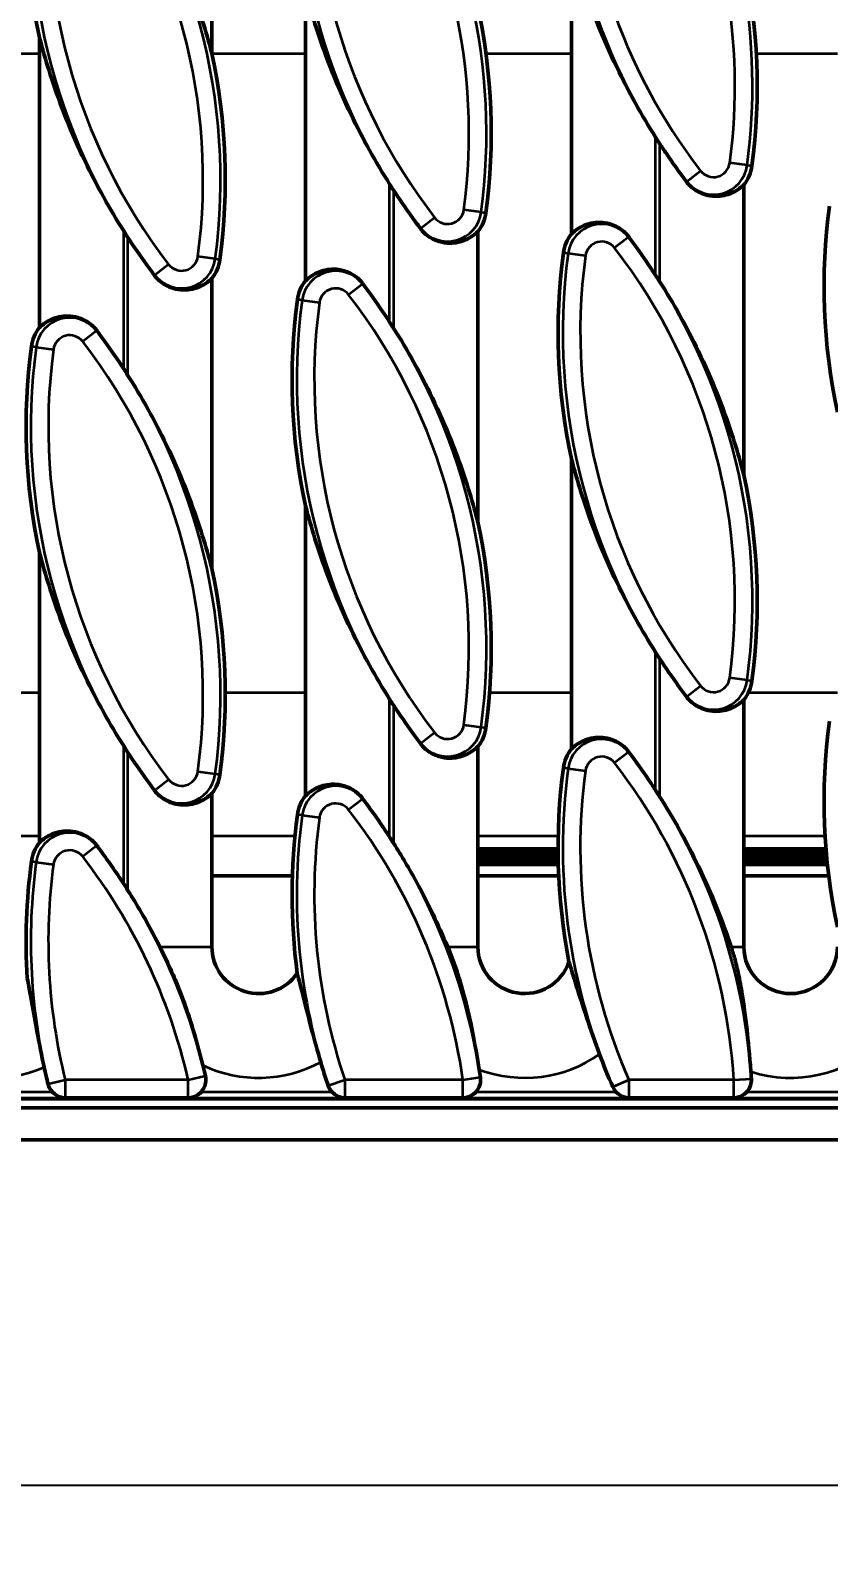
# Model space of a CAD drawing. Header units: millimetres. Extents: x 0 to 1485, y 0 to 1050.
# Drawn here: x 918.3 to 986.6, y 407.5 to 536.8 of the extents above; entities that cross this region are included whole.
import ezdxf

# ---------------------------------------------------------------- set-up
doc = ezdxf.new("R2010")
doc.units = ezdxf.units.MM
doc.header["$LTSCALE"] = 2.5
for name, color, linetype, lineweight in [('Bemaßung (ISO)', 7, 'Continuous', 25), ('Sichtbar (ISO)', 7, 'Continuous', 50), ('Sichtbar schmal (ISO)', 7, 'Continuous', 35)]:
    doc.layers.add(name, color=color, linetype=linetype, lineweight=lineweight)
doc.styles.add('TXT 3_5', font='isocpeur.ttf')
doc.dimstyles.new('Anrin Standard (DIN)', dxfattribs={"dimscale": 2.5, "dimtxt": 3.5, "dimasz": 2.5, "dimexe": 2, "dimexo": 0, "dimgap": 0.8, "dimtad": 1, "dimrnd": 1e-08, "dimtxsty": 'TXT 3_5', "dimcen": 0.09, "dimdle": 10, "dimclrd": 256, "dimclre": 256, "dimclrt": 256, "dimadec": 0, "dimazin": 2, "dimtfac": 0.714286, "dimtmove": 0, "dimatfit": 3, "dimfxl": 1, "dimtolj": 1, "dimlwd": -1, "dimlwe": -1, "dimarcsym": 0})

# ---------------------------------------------------------------- blocks, each defined once
blk = doc.blocks.new('*D26')
at = {"layer": 'Bemaßung (ISO)', "transparency": 16777216}
for p, q in [((642.4, 507.45), (642.4, 407.45)), ((1142.4, 507.45), (1142.4, 407.45)), ((648.65, 412.45), (1136.15, 412.45))]:
    blk.add_line(p, q, dxfattribs=at)
for points in [[(648.65, 413.5), (648.65, 411.41), (642.4, 412.45)], [(1136.15, 413.5), (1136.15, 411.41), (1142.4, 412.45)]]:
    blk.add_solid(points, dxfattribs=at)
at = {"layer": 'Defpoints', "color": 0, "transparency": 16777216}
for p in [(642.4, 507.45), (1142.4, 507.45), (1142.4, 412.45)]:
    blk.add_point(p, dxfattribs=at)
at = {"layer": 'Bemaßung (ISO)', "transparency": 16777216, "insert": (884.09, 423.2), "char_height": 8.75, "attachment_point": 1, "style": 'TXT 3_5'}
blk.add_mtext('\\A1;500', dxfattribs=at)

msp = doc.modelspace()

# ---------------------------------------------------------------- linework, layer by layer
at = {"layer": 'Sichtbar (ISO)'}
for p, q in [((933.86, 556.061), (933.86, 534.771)), ((964.587, 519.355), (964.587, 544.139)), ((941.86, 515.355), (941.86, 540.139)), ((919.132, 511.355), (919.132, 536.139)), ((979.314, 523.554), (979.314, 498.771)), ((956.587, 519.554), (956.587, 494.771)), ((933.86, 515.554), (933.86, 490.771)), ((964.587, 475.355), (964.587, 500.139)), ((941.86, 471.355), (941.86, 496.139)), ((919.132, 467.355), (919.132, 492.139)), ((979.314, 479.554), (979.314, 458.455)), ((956.587, 475.554), (956.587, 458.455)), ((933.86, 471.554), (933.86, 458.455)), ((956.587, 466.823), (963.442, 466.823)), ((979.314, 466.823), (986.333, 466.823)), ((963.443, 466.542), (956.587, 466.542)), ((956.587, 466.474), (963.444, 466.474)), ((963.447, 466.193), (956.587, 466.193)), ((956.587, 466.126), (963.448, 466.126)), ((963.453, 465.845), (956.587, 465.845)), ((956.587, 465.777), (963.454, 465.777)), ((963.461, 465.496), (956.587, 465.496)), ((986.356, 466.542), (979.314, 466.542)), ((979.314, 466.474), (986.362, 466.474)), ((986.387, 466.193), (979.314, 466.193)), ((979.314, 466.126), (986.393, 466.126)), ((986.42, 465.845), (979.314, 465.845)), ((979.314, 465.777), (986.427, 465.777)), ((986.456, 465.496), (979.314, 465.496)), ((940.74, 464.519), (933.86, 464.519)), ((963.498, 464.519), (956.587, 464.519)), ((986.569, 464.519), (979.314, 464.519)), ((893.166, 445.455), (1391.644, 445.455)), ((1394.905, 444.705), (389.905, 444.705)), ((389.905, 441.955), (1394.905, 441.955))]:
    msp.add_line(p, q, dxfattribs=at)
for centre, radius, start, end in [((969.263, 546.914), 51.275, 172.3504, 192.13108), ((929.184, 531.995), 51.275, 352.3504, 12.13108), ((906.456, 527.995), 51.275, 352.3504, 12.13108), ((883.729, 523.995), 51.275, 352.3504, 12.13108), ((1014.717, 554.914), 50.882, 212.45081, 213.15705), ((976.732, 525.609), 3.3, 321.48132, 352.3504), ((991.99, 550.914), 50.882, 212.45081, 213.15705), ((954.005, 521.609), 3.3, 321.48132, 352.3504), ((1037.444, 514.914), 51.275, 172.3504, 192.13108), ((969.263, 546.914), 50.882, 212.45081, 213.15705), ((967.169, 517.3), 3.3, 141.48132, 172.3504), ((1014.717, 510.914), 51.275, 172.3504, 192.13108), ((931.278, 517.609), 3.3, 321.48132, 352.3504), ((944.441, 513.3), 3.3, 141.48132, 172.3504), ((929.184, 487.995), 50.882, 32.45081, 33.15705), ((991.99, 506.914), 51.275, 172.3504, 192.13108), ((921.714, 509.3), 3.3, 141.48132, 172.3504), ((906.456, 483.995), 50.882, 32.45081, 33.15705), ((969.263, 502.914), 51.275, 172.3504, 192.13108), ((883.729, 479.995), 50.882, 32.45081, 33.15705), ((929.184, 487.995), 51.275, 352.3504, 12.13108), ((906.456, 483.995), 51.275, 352.3504, 12.13108), ((883.729, 479.995), 51.275, 352.3504, 12.13108), ((1014.717, 510.914), 50.882, 212.45081, 213.15705), ((976.732, 481.609), 3.3, 321.48132, 352.3504), ((991.99, 506.914), 50.882, 212.45081, 213.15705), ((954.005, 477.609), 3.3, 321.48132, 352.3504), ((1037.444, 470.914), 51.275, 172.3504, 192.13108), ((969.263, 502.914), 50.882, 212.45081, 213.15705), ((967.169, 473.3), 3.3, 141.48132, 172.3504), ((1014.717, 466.914), 51.275, 172.3504, 190.95201), ((931.278, 473.609), 3.3, 321.48132, 352.3504), ((944.441, 469.3), 3.3, 141.48132, 172.3504), ((929.184, 443.995), 50.882, 32.45081, 33.15705), ((991.99, 462.914), 51.275, 172.3504, 187.53433), ((921.714, 465.3), 3.3, 141.48132, 172.3504), ((906.456, 439.995), 50.882, 32.45081, 33.15705), ((969.263, 458.914), 51.275, 172.3504, 183.5312), ((883.729, 435.995), 50.882, 32.45081, 33.15705), ((937.86, 458.455), 4, 180, 325.52962), ((960.587, 458.455), 4, 180, 341.30193), ((983.314, 458.455), 4, 180, 0), ((1014.717, 466.914), 50.882, 200.28477, 203.67799), ((969.263, 458.914), 50.882, 192.20043, 193.86361), ((883.729, 435.995), 50.882, 12.97035, 14.02459), ((991.99, 462.914), 50.882, 196.3419, 198.69944), ((906.456, 439.995), 50.882, 8.24779, 8.99767), ((929.184, 443.995), 50.882, 3.58115, 4.27317)]:
    msp.add_arc(centre, radius, start, end, dxfattribs=at)
for points, knots in [([(926.666, 551.297), (927.846, 549.442), (928.987, 547.411), (931.145, 542.941), (932.109, 540.486), (933.115, 537.402), (933.396, 536.469), (933.721, 535.292), (933.791, 535.029), (933.86, 534.771)], [5.6103516, 5.6103516, 5.6103516, 5.6103516, 6.2568517, 6.2568517, 7.0090993, 7.0090993, 7.2966076, 7.2966076, 7.3803187, 7.3803187, 7.3803187, 7.3803187]), ([(971.781, 527.612), (970.601, 529.468), (969.459, 531.499), (967.301, 535.969), (966.338, 538.424), (965.331, 541.507), (965.05, 542.441), (964.726, 543.617), (964.655, 543.88), (964.587, 544.139)], [5.6103516, 5.6103516, 5.6103516, 5.6103516, 6.2568517, 6.2568517, 7.0090993, 7.0090993, 7.2966076, 7.2966076, 7.3803187, 7.3803187, 7.3803187, 7.3803187]), ([(949.053, 523.612), (947.873, 525.468), (946.732, 527.499), (944.574, 531.969), (943.61, 534.424), (942.604, 537.507), (942.323, 538.441), (941.998, 539.617), (941.928, 539.88), (941.86, 540.139)], [5.6103516, 5.6103516, 5.6103516, 5.6103516, 6.2568517, 6.2568517, 7.0090993, 7.0090993, 7.2966076, 7.2966076, 7.3803187, 7.3803187, 7.3803187, 7.3803187]), ([(926.326, 519.612), (925.146, 521.468), (924.004, 523.499), (921.847, 527.969), (920.883, 530.424), (919.876, 533.507), (919.596, 534.441), (919.271, 535.617), (919.2, 535.88), (919.132, 536.139)], [5.6103516, 5.6103516, 5.6103516, 5.6103516, 6.2568517, 6.2568517, 7.0090993, 7.0090993, 7.2966076, 7.2966076, 7.3803187, 7.3803187, 7.3803187, 7.3803187]), ([(974.408, 523.816), (973.811, 524.616), (973.231, 525.431), (972.504, 526.503), (972.312, 526.792), (972.12, 527.085)], [1.27448474, 1.27448474, 1.27448474, 1.27448474, 1.56019182, 1.56019182, 1.66317732, 1.66317732, 1.66317732, 1.66317732]), ([(979.314, 523.554), (979.202, 523.445), (979.078, 523.339), (978.621, 523.002), (978.238, 522.802), (977.344, 522.562), (976.835, 522.514), (975.939, 522.709), (975.604, 522.832), (974.983, 523.204), (974.697, 523.454), (974.452, 523.758), (974.43, 523.787), (974.408, 523.816)], [1.26254133, 1.26254133, 1.26254133, 1.26254133, 1.35158407, 1.35158407, 1.56210439, 1.56210439, 1.77262471, 1.77262471, 1.88114821, 1.88114821, 1.9896717, 1.9896717, 2.0005996, 2.0005996, 2.0005996, 2.0005996]), ([(951.681, 519.816), (951.406, 520.184), (951.137, 520.552), (950.375, 521.617), (949.878, 522.342), (949.393, 523.085)], [1.26984556, 1.26984556, 1.26984556, 1.26984556, 1.40395852, 1.40395852, 1.66501418, 1.66501418, 1.66501418, 1.66501418]), ([(956.587, 519.554), (956.474, 519.445), (956.35, 519.339), (955.894, 519.002), (955.511, 518.802), (954.616, 518.562), (954.107, 518.514), (953.211, 518.709), (952.877, 518.832), (952.256, 519.204), (951.97, 519.454), (951.725, 519.758), (951.702, 519.787), (951.681, 519.816)], [1.26254133, 1.26254133, 1.26254133, 1.26254133, 1.35158407, 1.35158407, 1.56210439, 1.56210439, 1.77262471, 1.77262471, 1.88114821, 1.88114821, 1.9896717, 1.9896717, 2.0005996, 2.0005996, 2.0005996, 2.0005996]), ([(964.587, 519.355), (964.699, 519.464), (964.823, 519.571), (965.28, 519.907), (965.663, 520.107), (966.557, 520.347), (967.066, 520.396), (967.962, 520.2), (968.297, 520.077), (968.918, 519.706), (969.204, 519.456), (969.449, 519.151), (969.471, 519.123), (969.493, 519.093)], [1.26254133, 1.26254133, 1.26254133, 1.26254133, 1.35158407, 1.35158407, 1.56210439, 1.56210439, 1.77262471, 1.77262471, 1.88114821, 1.88114821, 1.9896717, 1.9896717, 2.0005996, 2.0005996, 2.0005996, 2.0005996]), ([(928.953, 515.816), (928.724, 516.123), (928.499, 516.43), (927.734, 517.492), (927.193, 518.278), (926.666, 519.085)], [1.26948341, 1.26948341, 1.26948341, 1.26948341, 1.38189288, 1.38189288, 1.66495593, 1.66495593, 1.66495593, 1.66495593]), ([(969.493, 519.093), (969.722, 518.786), (969.947, 518.48), (970.712, 517.418), (971.253, 516.632), (971.781, 515.824)], [1.26948341, 1.26948341, 1.26948341, 1.26948341, 1.38189288, 1.38189288, 1.66495593, 1.66495593, 1.66495593, 1.66495593]), ([(941.86, 515.355), (941.972, 515.464), (942.096, 515.571), (942.553, 515.907), (942.936, 516.107), (943.83, 516.347), (944.339, 516.396), (945.235, 516.2), (945.569, 516.077), (946.191, 515.706), (946.477, 515.456), (946.722, 515.151), (946.744, 515.123), (946.766, 515.093)], [1.26254133, 1.26254133, 1.26254133, 1.26254133, 1.35158407, 1.35158407, 1.56210439, 1.56210439, 1.77262471, 1.77262471, 1.88114821, 1.88114821, 1.9896717, 1.9896717, 2.0005996, 2.0005996, 2.0005996, 2.0005996]), ([(933.86, 515.554), (933.747, 515.445), (933.623, 515.339), (933.167, 515.002), (932.783, 514.802), (931.889, 514.562), (931.38, 514.514), (930.484, 514.709), (930.15, 514.832), (929.528, 515.204), (929.242, 515.454), (928.997, 515.758), (928.975, 515.787), (928.953, 515.816)], [1.26254133, 1.26254133, 1.26254133, 1.26254133, 1.35158407, 1.35158407, 1.56210439, 1.56210439, 1.77262471, 1.77262471, 1.88114821, 1.88114821, 1.9896717, 1.9896717, 2.0005996, 2.0005996, 2.0005996, 2.0005996]), ([(946.766, 515.093), (946.995, 514.786), (947.22, 514.48), (947.985, 513.418), (948.526, 512.632), (949.053, 511.824)], [1.26948341, 1.26948341, 1.26948341, 1.26948341, 1.38189288, 1.38189288, 1.66495593, 1.66495593, 1.66495593, 1.66495593]), ([(972.12, 515.297), (973.3, 513.442), (974.442, 511.411), (976.6, 506.941), (977.563, 504.486), (978.57, 501.402), (978.851, 500.469), (979.175, 499.292), (979.246, 499.029), (979.314, 498.771)], [5.6103516, 5.6103516, 5.6103516, 5.6103516, 6.2568517, 6.2568517, 7.0090993, 7.0090993, 7.2966076, 7.2966076, 7.3803187, 7.3803187, 7.3803187, 7.3803187]), ([(919.132, 511.355), (919.245, 511.464), (919.369, 511.571), (919.825, 511.907), (920.208, 512.107), (921.103, 512.347), (921.612, 512.396), (922.508, 512.2), (922.842, 512.077), (923.463, 511.706), (923.75, 511.456), (923.995, 511.151), (924.017, 511.123), (924.038, 511.093)], [1.26254133, 1.26254133, 1.26254133, 1.26254133, 1.35158407, 1.35158407, 1.56210439, 1.56210439, 1.77262471, 1.77262471, 1.88114821, 1.88114821, 1.9896717, 1.9896717, 2.0005996, 2.0005996, 2.0005996, 2.0005996]), ([(924.038, 511.093), (924.268, 510.786), (924.493, 510.48), (925.257, 509.418), (925.799, 508.632), (926.326, 507.824)], [1.26948341, 1.26948341, 1.26948341, 1.26948341, 1.38189288, 1.38189288, 1.66495593, 1.66495593, 1.66495593, 1.66495593]), ([(949.393, 511.297), (950.573, 509.442), (951.715, 507.411), (953.872, 502.941), (954.836, 500.486), (955.843, 497.402), (956.123, 496.469), (956.448, 495.292), (956.519, 495.029), (956.587, 494.771)], [5.6103516, 5.6103516, 5.6103516, 5.6103516, 6.2568517, 6.2568517, 7.0090993, 7.0090993, 7.2966076, 7.2966076, 7.3803187, 7.3803187, 7.3803187, 7.3803187]), ([(926.666, 507.297), (927.846, 505.442), (928.987, 503.411), (931.145, 498.941), (932.109, 496.486), (933.115, 493.402), (933.396, 492.469), (933.721, 491.292), (933.791, 491.029), (933.86, 490.771)], [5.6103516, 5.6103516, 5.6103516, 5.6103516, 6.2568517, 6.2568517, 7.0090993, 7.0090993, 7.2966076, 7.2966076, 7.3803187, 7.3803187, 7.3803187, 7.3803187]), ([(971.781, 483.612), (970.601, 485.468), (969.459, 487.499), (967.301, 491.969), (966.338, 494.424), (965.331, 497.507), (965.05, 498.441), (964.726, 499.617), (964.655, 499.88), (964.587, 500.139)], [5.6103516, 5.6103516, 5.6103516, 5.6103516, 6.2568517, 6.2568517, 7.0090993, 7.0090993, 7.2966076, 7.2966076, 7.3803187, 7.3803187, 7.3803187, 7.3803187]), ([(949.053, 479.612), (947.873, 481.468), (946.732, 483.499), (944.574, 487.969), (943.61, 490.424), (942.604, 493.507), (942.323, 494.441), (941.998, 495.617), (941.928, 495.88), (941.86, 496.139)], [5.6103516, 5.6103516, 5.6103516, 5.6103516, 6.2568517, 6.2568517, 7.0090993, 7.0090993, 7.2966076, 7.2966076, 7.3803187, 7.3803187, 7.3803187, 7.3803187]), ([(926.326, 475.612), (925.146, 477.468), (924.004, 479.499), (921.847, 483.969), (920.883, 486.424), (919.876, 489.507), (919.596, 490.441), (919.271, 491.617), (919.2, 491.88), (919.132, 492.139)], [5.6103516, 5.6103516, 5.6103516, 5.6103516, 6.2568517, 6.2568517, 7.0090993, 7.0090993, 7.2966076, 7.2966076, 7.3803187, 7.3803187, 7.3803187, 7.3803187]), ([(974.408, 479.816), (974.178, 480.123), (973.954, 480.43), (973.189, 481.492), (972.648, 482.278), (972.12, 483.085)], [1.26948341, 1.26948341, 1.26948341, 1.26948341, 1.38189288, 1.38189288, 1.66495593, 1.66495593, 1.66495593, 1.66495593]), ([(979.314, 479.554), (979.202, 479.445), (979.078, 479.339), (978.621, 479.002), (978.238, 478.802), (977.344, 478.562), (976.835, 478.514), (975.939, 478.709), (975.604, 478.832), (974.983, 479.204), (974.697, 479.454), (974.452, 479.758), (974.43, 479.787), (974.408, 479.816)], [1.26254133, 1.26254133, 1.26254133, 1.26254133, 1.35158407, 1.35158407, 1.56210439, 1.56210439, 1.77262471, 1.77262471, 1.88114821, 1.88114821, 1.9896717, 1.9896717, 2.0005996, 2.0005996, 2.0005996, 2.0005996]), ([(951.681, 475.816), (951.451, 476.123), (951.227, 476.43), (950.462, 477.492), (949.92, 478.278), (949.393, 479.085)], [1.26948341, 1.26948341, 1.26948341, 1.26948341, 1.38189288, 1.38189288, 1.66495593, 1.66495593, 1.66495593, 1.66495593]), ([(964.587, 475.355), (964.699, 475.464), (964.823, 475.571), (965.28, 475.907), (965.663, 476.107), (966.557, 476.347), (967.066, 476.396), (967.962, 476.2), (968.297, 476.077), (968.918, 475.706), (969.204, 475.456), (969.449, 475.151), (969.471, 475.123), (969.493, 475.093)], [1.26254133, 1.26254133, 1.26254133, 1.26254133, 1.35158407, 1.35158407, 1.56210439, 1.56210439, 1.77262471, 1.77262471, 1.88114821, 1.88114821, 1.9896717, 1.9896717, 2.0005996, 2.0005996, 2.0005996, 2.0005996]), ([(928.953, 471.816), (928.724, 472.123), (928.499, 472.43), (927.734, 473.492), (927.193, 474.278), (926.666, 475.085)], [1.26948341, 1.26948341, 1.26948341, 1.26948341, 1.38189288, 1.38189288, 1.66495593, 1.66495593, 1.66495593, 1.66495593]), ([(956.587, 475.554), (956.474, 475.445), (956.35, 475.339), (955.894, 475.002), (955.511, 474.802), (954.616, 474.562), (954.107, 474.514), (953.211, 474.709), (952.877, 474.832), (952.256, 475.204), (951.97, 475.454), (951.725, 475.758), (951.702, 475.787), (951.681, 475.816)], [1.26254133, 1.26254133, 1.26254133, 1.26254133, 1.35158407, 1.35158407, 1.56210439, 1.56210439, 1.77262471, 1.77262471, 1.88114821, 1.88114821, 1.9896717, 1.9896717, 2.0005996, 2.0005996, 2.0005996, 2.0005996]), ([(969.493, 475.093), (970.09, 474.294), (970.67, 473.478), (971.396, 472.407), (971.589, 472.118), (971.781, 471.824)], [1.27448474, 1.27448474, 1.27448474, 1.27448474, 1.56019182, 1.56019182, 1.66317732, 1.66317732, 1.66317732, 1.66317732]), ([(941.86, 471.355), (941.972, 471.464), (942.096, 471.571), (942.553, 471.907), (942.936, 472.107), (943.83, 472.347), (944.339, 472.396), (945.235, 472.2), (945.569, 472.077), (946.191, 471.706), (946.477, 471.456), (946.722, 471.151), (946.744, 471.123), (946.766, 471.093)], [1.26254133, 1.26254133, 1.26254133, 1.26254133, 1.35158407, 1.35158407, 1.56210439, 1.56210439, 1.77262471, 1.77262471, 1.88114821, 1.88114821, 1.9896717, 1.9896717, 2.0005996, 2.0005996, 2.0005996, 2.0005996]), ([(933.86, 471.554), (933.747, 471.445), (933.623, 471.339), (933.167, 471.002), (932.783, 470.802), (931.889, 470.562), (931.38, 470.514), (930.484, 470.709), (930.15, 470.832), (929.528, 471.204), (929.242, 471.454), (928.997, 471.758), (928.975, 471.787), (928.953, 471.816)], [1.26254133, 1.26254133, 1.26254133, 1.26254133, 1.35158407, 1.35158407, 1.56210439, 1.56210439, 1.77262471, 1.77262471, 1.88114821, 1.88114821, 1.9896717, 1.9896717, 2.0005996, 2.0005996, 2.0005996, 2.0005996]), ([(946.766, 471.093), (947.363, 470.294), (947.943, 469.478), (948.669, 468.407), (948.862, 468.118), (949.053, 467.824)], [1.27448474, 1.27448474, 1.27448474, 1.27448474, 1.56019182, 1.56019182, 1.66317732, 1.66317732, 1.66317732, 1.66317732]), ([(972.12, 471.297), (973.3, 469.442), (974.442, 467.411), (976.565, 463.012), (977.506, 460.632), (978.226, 458.455)], [5.6103516, 5.6103516, 5.6103516, 5.6103516, 6.2568517, 6.2568517, 6.9867003, 6.9867003, 6.9867003, 6.9867003]), ([(919.132, 467.355), (919.245, 467.464), (919.369, 467.571), (919.825, 467.907), (920.208, 468.107), (921.103, 468.347), (921.612, 468.396), (922.508, 468.2), (922.842, 468.077), (923.463, 467.706), (923.75, 467.456), (923.995, 467.151), (924.017, 467.123), (924.038, 467.093)], [1.26254133, 1.26254133, 1.26254133, 1.26254133, 1.35158407, 1.35158407, 1.56210439, 1.56210439, 1.77262471, 1.77262471, 1.88114821, 1.88114821, 1.9896717, 1.9896717, 2.0005996, 2.0005996, 2.0005996, 2.0005996]), ([(924.038, 467.093), (924.104, 467.005), (924.169, 466.918), (924.943, 465.872), (925.646, 464.866), (926.326, 463.824)], [4.70509338, 4.70509338, 4.70509338, 4.70509338, 4.73806998, 4.73806998, 5.10043249, 5.10043249, 5.10043249, 5.10043249]), ([(949.393, 467.297), (950.085, 466.208), (950.751, 465.085), (952.349, 462.163), (953.226, 460.333), (953.993, 458.495), (954.001, 458.475), (954.009, 458.455)], [5.60277031, 5.60277031, 5.60277031, 5.60277031, 5.98489791, 5.98489791, 6.57787842, 6.57787842, 6.58442363, 6.58442363, 6.58442363, 6.58442363]), ([(926.666, 463.297), (926.806, 463.077), (926.945, 462.854), (927.916, 461.283), (928.707, 459.881), (929.434, 458.455)], [5.03864005, 5.03864005, 5.03864005, 5.03864005, 5.11437863, 5.11437863, 5.57081052, 5.57081052, 5.57081052, 5.57081052]), ([(929.434, 458.455), (929.666, 457.999), (929.893, 457.536), (930.326, 456.608), (930.527, 456.156), (930.972, 455.097), (931.194, 454.53), (931.675, 453.21), (931.916, 452.486), (932.498, 450.605), (932.802, 449.497), (933.094, 448.326)], [-1.0967353, -1.0967353, -1.0967353, -1.0967353, -0.939935, -0.939935, -0.7868994, -0.7868994, -0.5950796, -0.5950796, -0.3619917, -0.3619917, 0, 0, 0, 0]), ([(954.009, 458.455), (954.172, 458.062), (954.331, 457.662), (954.636, 456.843), (954.775, 456.443), (955.088, 455.475), (955.247, 454.932), (955.603, 453.601), (955.791, 452.808), (956.218, 450.811), (956.474, 449.456), (956.712, 447.953)], [-1.4881035, -1.4881035, -1.4881035, -1.4881035, -1.2813332, -1.2813332, -1.0763852, -1.0763852, -0.8051279, -0.8051279, -0.4564709, -0.4564709, 0, 0, 0, 0]), ([(978.226, 458.455), (978.352, 458.073), (978.463, 457.709), (978.678, 456.924), (978.775, 456.525), (978.978, 455.571), (979.078, 455.023), (979.317, 453.529), (979.455, 452.523), (979.695, 450.418), (979.819, 449.197), (979.924, 447.787)], [-2.0490869, -2.0490869, -2.0490869, -2.0490869, -1.7382254, -1.7382254, -1.3968069, -1.3968069, -0.9794545, -0.9794545, -0.4241433, -0.4241433, 0, 0, 0, 0]), ([(966.991, 449.274), (966.593, 450.351), (966.22, 451.417), (965.55, 453.417), (965.261, 454.324), (964.744, 455.971), (964.54, 456.634), (964.376, 457.172)], [-0.80774557, -0.80774557, -0.80774557, -0.80774557, -0.53189105, -0.53189105, -0.26378547, -0.26378547, 0, 0, 0, 0]), ([(919.53, 448.161), (919.315, 449.156), (919.117, 450.143), (918.764, 452.008), (918.611, 452.873), (918.315, 454.55), (918.189, 455.262), (918.085, 455.756)], [-0.79741451, -0.79741451, -0.79741451, -0.79741451, -0.54464264, -0.54464264, -0.29485297, -0.29485297, 0, 0, 0, 0]), ([(943.164, 448.598), (942.887, 449.542), (942.627, 450.48), (942.153, 452.264), (941.942, 453.097), (941.498, 454.874), (941.304, 455.659), (941.157, 456.191)], [-0.76474381, -0.76474381, -0.76474381, -0.76474381, -0.53528099, -0.53528099, -0.30840486, -0.30840486, 0, 0, 0, 0]), ([(933.313, 447.416), (933.357, 447.224), (933.363, 447.026), (933.299, 446.64), (933.23, 446.456), (933.072, 446.202), (933.008, 446.119), (932.936, 446.044)], [0, 0, 0, 0, 0.05896871, 0.05896871, 0.117341, 0.117341, 0.14875398, 0.14875398, 0.14875398, 0.14875398]), ([(920.237, 446.044), (920.151, 446.134), (920.076, 446.234), (919.947, 446.461), (919.896, 446.589), (919.863, 446.722)], [0.120677662, 0.120677662, 0.120677662, 0.120677662, 0.15798761, 0.15798761, 0.199119857, 0.199119857, 0.199119857, 0.199119857]), ([(944.132, 446.044), (944.061, 446.119), (943.997, 446.2), (943.881, 446.386), (943.831, 446.491), (943.794, 446.601)], [0.120658512, 0.120658512, 0.120658512, 0.120658512, 0.151638774, 0.151638774, 0.186443316, 0.186443316, 0.186443316, 0.186443316]), ([(956.812, 447.295), (956.84, 447.1), (956.83, 446.903), (956.735, 446.524), (956.651, 446.346), (956.497, 446.139), (956.456, 446.09), (956.412, 446.044)], [0, 0, 0, 0, 0.0588718, 0.0588718, 0.11721872, 0.11721872, 0.13637861, 0.13637861, 0.13637861, 0.13637861]), ([(979.966, 447.174), (979.978, 446.978), (979.952, 446.782), (979.826, 446.412), (979.729, 446.242), (979.585, 446.078), (979.569, 446.061), (979.553, 446.044)], [0, 0, 0, 0, 0.05879228, 0.05879228, 0.11712178, 0.11712178, 0.12417037, 0.12417037, 0.12417037, 0.12417037]), ([(920.237, 446.044), (920.309, 445.969), (920.391, 445.896), (920.601, 445.748), (920.728, 445.68), (921.001, 445.582), (921.14, 445.554), (921.279, 445.546), (921.281, 445.546), (921.283, 445.546)], [-0.13868123, -0.13868123, -0.13868123, -0.13868123, -0.09753034, -0.09753034, -0.04817146, -0.04817146, 0, 0, 0.00061299, 0.00061299, 0.00061299, 0.00061299]), ([(931.907, 445.546), (931.908, 445.546), (931.91, 445.546), (932.046, 445.554), (932.181, 445.582), (932.448, 445.679), (932.573, 445.747), (932.78, 445.895), (932.863, 445.969), (932.936, 446.044)], [-0.10536468, -0.10536468, -0.10536468, -0.10536468, -0.10490223, -0.10490223, -0.0686405, -0.0686405, -0.03144681, -0.03144681, -0.00003967, -0.00003967, -0.00003967, -0.00003967]), ([(944.132, 446.044), (944.204, 445.969), (944.287, 445.896), (944.497, 445.749), (944.624, 445.68), (944.898, 445.582), (945.037, 445.554), (945.177, 445.546), (945.179, 445.546), (945.181, 445.546)], [-0.13896503, -0.13896503, -0.13896503, -0.13896503, -0.09779056, -0.09779056, -0.04830467, -0.04830467, 0, 0, 0.00061454, 0.00061454, 0.00061454, 0.00061454]), ([(955.379, 445.546), (955.381, 445.546), (955.383, 445.546), (955.519, 445.554), (955.655, 445.582), (955.924, 445.68), (956.049, 445.747), (956.257, 445.895), (956.34, 445.969), (956.412, 446.044)], [-0.10535671, -0.10535671, -0.10535671, -0.10535671, -0.10489407, -0.10489407, -0.06859444, -0.06859444, -0.03136998, -0.03136998, -0.00003991, -0.00003991, -0.00003991, -0.00003991]), ([(968.41, 446.044), (968.482, 445.97), (968.565, 445.897), (968.775, 445.749), (968.903, 445.681), (969.178, 445.582), (969.317, 445.554), (969.458, 445.546), (969.46, 445.546), (969.461, 445.546)], [-0.13924341, -0.13924341, -0.13924341, -0.13924341, -0.09804477, -0.09804477, -0.04843493, -0.04843493, 0, 0, 0.00061607, 0.00061607, 0.00061607, 0.00061607]), ([(978.517, 445.546), (978.519, 445.546), (978.521, 445.546), (978.658, 445.554), (978.794, 445.582), (979.064, 445.68), (979.19, 445.748), (979.398, 445.895), (979.481, 445.969), (979.553, 446.044)], [-0.10535242, -0.10535242, -0.10535242, -0.10535242, -0.10488966, -0.10488966, -0.06855595, -0.06855595, -0.03130173, -0.03130173, -0.0000411, -0.0000411, -0.0000411, -0.0000411])]:
    msp.add_open_spline(points, degree=3, knots=knots, dxfattribs=at)
msp.add_open_spline([(968.41, 446.044), (968.288, 446.171), (968.19, 446.319), (968.119, 446.48)], degree=3, dxfattribs=at)
at = {"layer": 'Sichtbar schmal (ISO)'}
for p, q in [((911.132, 534.771), (919.132, 534.771)), ((933.86, 534.771), (941.86, 534.771)), ((957.282, 534.771), (964.587, 534.771)), ((980.384, 534.771), (987.314, 534.771)), ((971.781, 515.824), (971.781, 527.612)), ((972.12, 527.085), (972.12, 515.297)), ((979.601, 525.224), (978.12, 525.423)), ((979.601, 525.224), (980.003, 525.17)), ((974.44, 523.841), (974.408, 523.816)), ((974.44, 523.841), (975.623, 524.754)), ((949.053, 511.824), (949.053, 523.612)), ((949.393, 523.085), (949.393, 511.297)), ((956.874, 521.224), (955.393, 521.423)), ((956.874, 521.224), (957.276, 521.17)), ((951.713, 519.841), (951.681, 519.816)), ((951.713, 519.841), (952.896, 520.754)), ((926.326, 507.824), (926.326, 519.612)), ((926.666, 519.085), (926.666, 507.297)), ((969.461, 519.069), (968.278, 518.156)), ((969.461, 519.069), (969.493, 519.093)), ((934.147, 517.224), (932.666, 517.423)), ((934.147, 517.224), (934.548, 517.17)), ((964.3, 517.686), (963.898, 517.74)), ((965.781, 517.487), (964.3, 517.686)), ((930.169, 516.754), (928.986, 515.841)), ((928.986, 515.841), (928.953, 515.816)), ((946.734, 515.069), (945.55, 514.156)), ((946.734, 515.069), (946.766, 515.093)), ((941.572, 513.686), (941.171, 513.74)), ((941.572, 513.686), (943.053, 513.487)), ((924.006, 511.069), (922.823, 510.156)), ((924.006, 511.069), (924.038, 511.093)), ((918.845, 509.686), (918.444, 509.74)), ((918.845, 509.686), (920.326, 509.487)), ((971.781, 471.824), (971.781, 483.612)), ((972.12, 483.085), (972.12, 471.297)), ((979.601, 481.224), (978.12, 481.423)), ((979.601, 481.224), (980.003, 481.17)), ((919.132, 480.138), (912.11, 480.138)), ((941.86, 480.138), (935.004, 480.138)), ((964.587, 480.138), (957.587, 480.138)), ((974.44, 479.841), (974.408, 479.816)), ((974.44, 479.841), (975.623, 480.754)), ((987.314, 480.138), (979.686, 480.138)), ((949.053, 467.824), (949.053, 479.612)), ((949.393, 479.085), (949.393, 467.297)), ((955.393, 477.423), (956.874, 477.224)), ((956.874, 477.224), (957.276, 477.17)), ((951.713, 475.841), (951.681, 475.816)), ((951.713, 475.841), (952.896, 476.754)), ((926.326, 463.824), (926.326, 475.612)), ((926.666, 475.085), (926.666, 463.297)), ((969.461, 475.069), (968.278, 474.156)), ((969.461, 475.069), (969.493, 475.093)), ((932.666, 473.423), (934.147, 473.224)), ((964.3, 473.686), (963.898, 473.74)), ((964.3, 473.686), (965.781, 473.487)), ((928.986, 471.841), (930.169, 472.754)), ((934.147, 473.224), (934.548, 473.17)), ((928.986, 471.841), (928.953, 471.816)), ((946.734, 471.069), (945.55, 470.156)), ((946.734, 471.069), (946.766, 471.093)), ((941.572, 469.686), (941.171, 469.74)), ((941.572, 469.686), (943.053, 469.487)), ((919.132, 467.918), (911.384, 467.918)), ((924.006, 467.069), (922.823, 466.156)), ((924.006, 467.069), (924.038, 467.093)), ((940.959, 467.918), (933.86, 467.918)), ((963.452, 467.918), (956.587, 467.918)), ((986.257, 467.918), (979.314, 467.918)), ((918.845, 465.686), (918.444, 465.74)), ((918.845, 465.686), (920.326, 465.487)), ((929.434, 458.455), (933.86, 458.455)), ((954.009, 458.455), (956.587, 458.455)), ((978.226, 458.455), (979.314, 458.455)), ((931.842, 447.092), (933.298, 447.428)), ((919.872, 446.734), (921.323, 447.092)), ((921.323, 447.092), (921.323, 445.597)), ((931.842, 447.092), (921.323, 447.092)), ((931.842, 445.597), (931.842, 447.092)), ((943.802, 446.613), (945.218, 447.092)), ((945.218, 447.092), (945.218, 445.597)), ((955.32, 447.092), (945.218, 447.092)), ((955.32, 447.092), (956.799, 447.306)), ((955.32, 445.597), (955.32, 447.092)), ((968.126, 446.492), (969.495, 447.092)), ((969.495, 447.092), (969.495, 445.597)), ((978.462, 447.092), (969.495, 447.092)), ((978.462, 447.092), (979.954, 447.185)), ((978.462, 445.597), (978.462, 447.092)), ((908.084, 445.546), (921.283, 445.546)), ((920.237, 446.044), (909.11, 446.044)), ((921.323, 445.597), (931.842, 445.597)), ((931.907, 445.546), (945.181, 445.546)), ((944.132, 446.044), (932.936, 446.044)), ((945.218, 445.597), (955.32, 445.597)), ((955.379, 445.546), (969.461, 445.546)), ((968.41, 446.044), (956.412, 446.044)), ((969.495, 445.597), (978.462, 445.597)), ((978.517, 445.546), (994.165, 445.546)), ((993.112, 446.044), (979.553, 446.044))]:
    msp.add_line(p, q, dxfattribs=at)
for centre, radius, start, end in [((906.456, 527.995), 50.87, 352.3504, 33.78037), ((929.184, 531.995), 50.87, 352.3504, 28.35934), ((883.729, 523.995), 50.87, 352.3504, 37.6496), ((991.99, 550.914), 50.87, 174.73023, 217.6496), ((991.99, 550.914), 49.376, 174.73023, 217.6496), ((906.456, 527.995), 49.376, 352.3504, 33.78037), ((1014.717, 554.914), 50.87, 179.37924, 217.6496), ((1014.717, 554.914), 49.376, 179.37924, 217.6496), ((929.184, 531.995), 49.376, 352.3504, 28.35934), ((969.263, 546.914), 50.87, 172.3504, 217.6496), ((969.263, 546.914), 49.376, 172.3504, 217.6496), ((883.729, 523.995), 49.376, 352.3504, 37.6496), ((976.732, 525.609), 2.895, 217.6496, 352.3504), ((976.732, 525.609), 1.401, 217.6496, 352.3504), ((954.005, 521.609), 2.895, 217.6496, 352.3504), ((954.005, 521.609), 1.401, 217.6496, 352.3504), ((967.169, 517.3), 2.895, 37.6496, 172.3504), ((967.169, 517.3), 1.401, 37.6496, 172.3504), ((929.184, 487.995), 50.87, 352.3504, 37.6496), ((931.278, 517.609), 2.895, 217.6496, 352.3504), ((931.278, 517.609), 1.401, 217.6496, 352.3504), ((1014.717, 510.914), 50.87, 172.3504, 217.6496), ((1014.717, 510.914), 49.376, 172.3504, 217.6496), ((929.184, 487.995), 49.376, 352.3504, 37.6496), ((944.441, 513.3), 2.895, 37.6496, 172.3504), ((944.441, 513.3), 1.401, 37.6496, 172.3504), ((906.456, 483.995), 50.87, 352.3504, 37.6496), ((991.99, 506.914), 50.87, 172.3504, 217.6496), ((991.99, 506.914), 49.376, 172.3504, 217.6496), ((906.456, 483.995), 49.376, 352.3504, 37.6496), ((921.714, 509.3), 2.895, 37.6496, 172.3504), ((883.729, 479.995), 50.87, 352.3504, 37.6496), ((969.263, 502.914), 50.87, 172.3504, 217.6496), ((969.263, 502.914), 49.376, 172.3504, 217.6496), ((921.714, 509.3), 1.401, 37.6496, 172.3504), ((883.729, 479.995), 49.376, 352.3504, 37.6496), ((976.732, 481.609), 2.895, 217.6496, 352.3504), ((976.732, 481.609), 1.401, 217.6496, 352.3504), ((954.005, 477.609), 2.895, 217.6496, 352.3504), ((954.005, 477.609), 1.401, 217.6496, 352.3504), ((967.169, 473.3), 2.895, 37.6496, 172.3504), ((967.169, 473.3), 1.401, 37.6496, 172.3504), ((929.184, 443.995), 50.87, 3.59528, 37.6496), ((931.278, 473.609), 1.401, 217.6496, 352.3504), ((1014.717, 466.914), 50.87, 172.3504, 203.66932), ((1014.717, 466.914), 49.376, 172.3504, 203.66932), ((929.184, 443.995), 49.376, 3.59528, 37.6496), ((931.278, 473.609), 2.895, 217.6496, 352.3504), ((944.441, 469.3), 2.895, 37.6496, 172.3504), ((944.441, 469.3), 1.401, 37.6496, 172.3504), ((906.456, 439.995), 50.87, 8.26313, 37.6496), ((991.99, 462.914), 50.87, 172.3504, 198.68992), ((991.99, 462.914), 49.376, 172.3504, 198.68992), ((906.456, 439.995), 49.376, 8.26313, 37.6496), ((921.714, 465.3), 2.895, 37.6496, 172.3504), ((883.729, 435.995), 50.87, 12.98702, 37.6496), ((969.263, 458.914), 50.87, 172.3504, 193.85322), ((969.263, 458.914), 49.376, 172.3504, 193.85322), ((921.714, 465.3), 1.401, 37.6496, 172.3504), ((883.729, 435.995), 49.376, 12.98702, 37.6496), ((983.314, 458.455), 11.194, 252.37058, 312.95792), ((915.132, 458.455), 11.194, 236.18618, 293.1343), ((960.587, 458.455), 11.194, 249.74752, 304.89911), ((937.86, 458.455), 11.194, 244.80388, 298.28544)]:
    msp.add_arc(centre, radius, start, end, dxfattribs=at)
for centre, major_axis, ratio, start_param, end_param in [((931.842, 447.092), (0.934, 1.174), 0.9902708, 3.8184262, 5.6063518), ((921.323, 447.092), (1.181, -0.925), 0.993881, 4.0508604, 5.3739176), ((945.218, 447.092), (1.219, -0.874), 0.9942532, 4.0928184, 5.3319596), ((955.32, 447.092), (0.981, 1.134), 0.9911791, 3.8592682, 5.5655098), ((969.495, 447.092), (1.256, -0.821), 0.9945827, 4.1360294, 5.2887485), ((978.462, 447.092), (1.027, 1.093), 0.9919323, 3.8996593, 5.5251187)]:
    msp.add_ellipse(centre, major_axis=major_axis, ratio=ratio, start_param=start_param, end_param=end_param, dxfattribs=at)
for points in [[(933.313, 447.416), (933.308, 447.42), (933.303, 447.424), (933.298, 447.428)], [(919.872, 446.734), (919.869, 446.73), (919.866, 446.726), (919.863, 446.722)], [(943.802, 446.613), (943.8, 446.609), (943.797, 446.605), (943.794, 446.601)], [(956.812, 447.295), (956.807, 447.299), (956.803, 447.303), (956.799, 447.306)], [(968.126, 446.492), (968.124, 446.488), (968.121, 446.484), (968.119, 446.48)], [(979.966, 447.174), (979.962, 447.178), (979.958, 447.181), (979.954, 447.185)], [(921.283, 445.546), (921.293, 445.559), (921.304, 445.573), (921.314, 445.586)], [(921.314, 445.586), (921.317, 445.59), (921.32, 445.594), (921.323, 445.597)], [(931.842, 445.597), (931.847, 445.594), (931.852, 445.59), (931.857, 445.586)], [(931.857, 445.586), (931.873, 445.573), (931.89, 445.559), (931.907, 445.546)], [(945.181, 445.546), (945.19, 445.559), (945.2, 445.573), (945.21, 445.586)], [(945.21, 445.586), (945.212, 445.59), (945.215, 445.594), (945.218, 445.597)], [(955.32, 445.597), (955.324, 445.594), (955.329, 445.59), (955.333, 445.586)], [(955.333, 445.586), (955.348, 445.573), (955.364, 445.559), (955.379, 445.546)], [(969.461, 445.546), (969.47, 445.559), (969.479, 445.573), (969.487, 445.586)], [(969.487, 445.586), (969.49, 445.59), (969.492, 445.594), (969.495, 445.597)], [(978.462, 445.597), (978.467, 445.594), (978.471, 445.59), (978.475, 445.586)], [(978.475, 445.586), (978.489, 445.573), (978.503, 445.559), (978.517, 445.546)]]:
    msp.add_open_spline(points, degree=3, dxfattribs=at)

# ---------------------------------------------------------------- dimensions: what is measured, and where the dimension line sits
at = {"layer": 'Bemaßung (ISO)'}
dim = msp.add_linear_dim(base=(1142.405, 412.455), p1=(642.405, 507.455), p2=(1142.405, 507.455), angle=180, dimstyle='Anrin Standard (DIN)', override={"dimgap": 0.8, "dimdec": 2, "dimtol": 0, "dimlim": 0, "dimtp": 0, "dimtm": 0, "dimtdec": 2, "dimtofl": 0, "dimatfit": 1}, dxfattribs=at)
dim.commit()
dim.dimension.update_dxf_attribs({"geometry": '*D26', "text_midpoint": (892.405, 412.455), "dimtype": 160})

doc.saveas('drawing.dxf')
